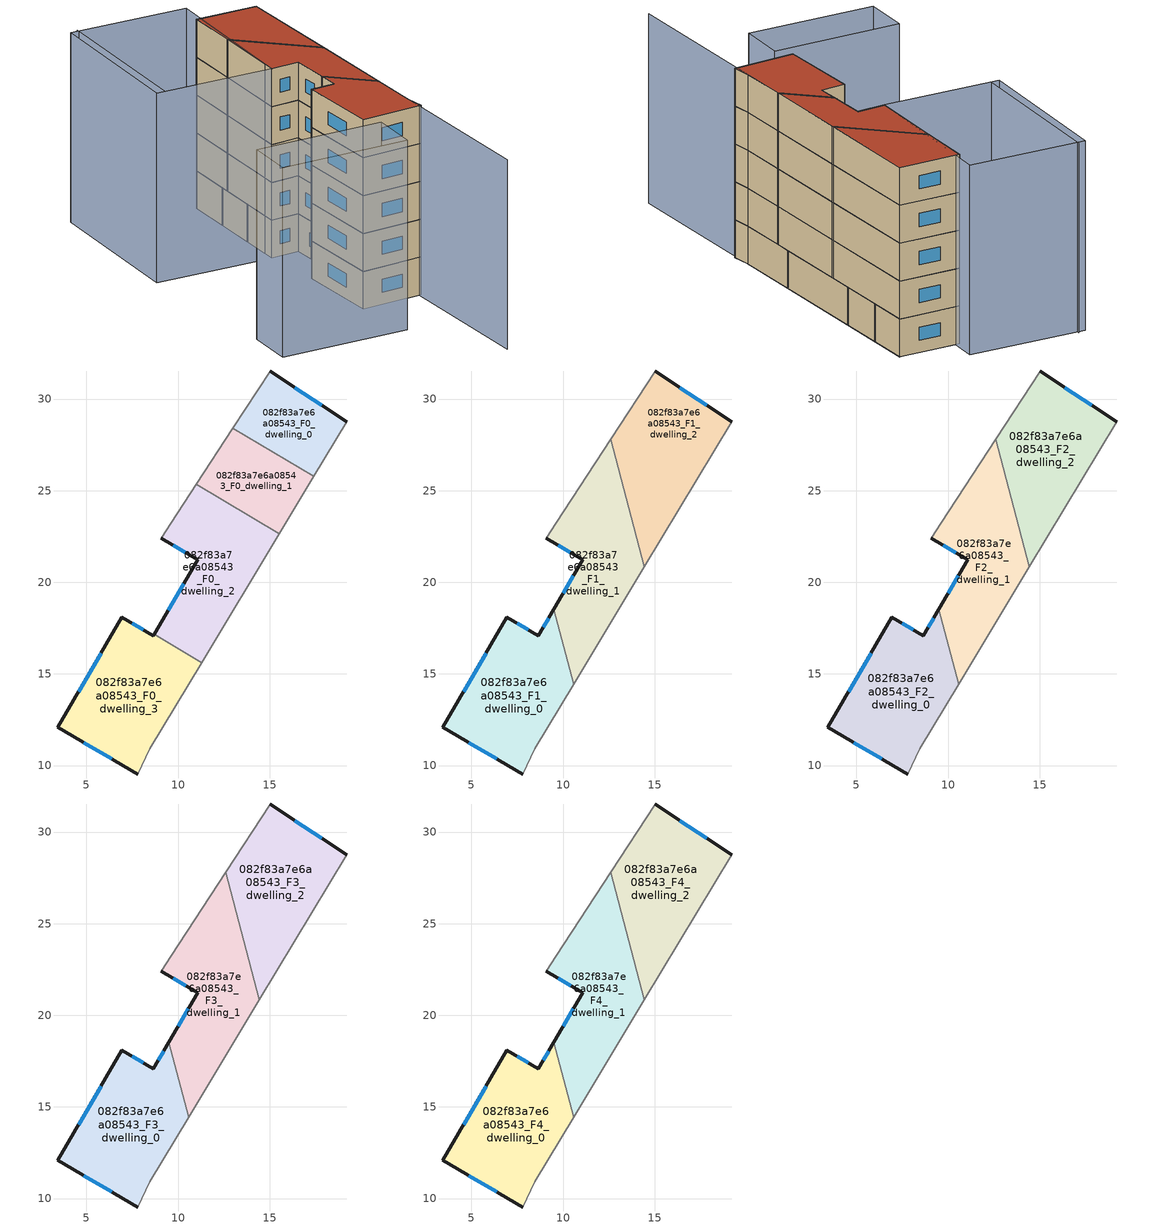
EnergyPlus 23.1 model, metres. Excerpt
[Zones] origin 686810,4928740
082f83a7e6a08543_F0_dwelling_0
 floor ground (EU_floor_Construction): 17.41,25.79 19.2,28.76 15.02,31.53 12.99,28.41 z0
 wall outside (EU_wall_Construction): 15.02,31.53 19.2,28.76 z0:3
 wall to 082f83a7e6a08543_F0_dwelling_1 (EU_wall_Construction): 17.41,25.79 12.99,28.41 z0:3
 wall adiabatic (EU_wall_Construction): 12.99,28.41 15.02,31.53 / 19.2,28.76 17.41,25.79 z0:3
 window (EU_Window_Construction): 16.38,30.63 17.84,29.66 z0.98:2.02
082f83a7e6a08543_F0_dwelling_1
 floor ground (EU_floor_Construction): 15.53,22.66 17.41,25.79 12.99,28.41 11,25.34 z0
 wall to 082f83a7e6a08543_F0_dwelling_2 (EU_wall_Construction): 15.53,22.66 11,25.34 z0:3
 wall adiabatic (EU_wall_Construction): 11,25.34 12.99,28.41 / 17.41,25.79 15.53,22.66 z0:3
082f83a7e6a08543_F0_dwelling_2
 floor ground (EU_floor_Construction): 11.29,15.62 15.53,22.66 11,25.34 9.63,23.24 9.08,22.4 11.08,21.24 8.69,17.16 z0
 wall outside (EU_wall_Construction): 8.69,17.16 11.08,21.24 9.08,22.4 z0:3
 wall adiabatic (EU_wall_Construction): 9.08,22.4 9.63,23.24 11,25.34 / 15.53,22.66 11.29,15.62 z0:3
 wall to 082f83a7e6a08543_F0_dwelling_3 (EU_wall_Construction): 11.29,15.62 8.69,17.16 z0:3
 window (EU_Window_Construction): 10.43,21.62 9.73,22.02 / 9.47,18.48 10.3,19.91 z0.98:2.02
082f83a7e6a08543_F0_dwelling_3
 floor ground (EU_floor_Construction): 8.46,10.92 11.29,15.62 8.69,17.16 8.65,17.08 6.94,18.09 3.44,12.08 7.8,9.54 z0
 wall outside (EU_wall_Construction): 7.8,9.54 3.44,12.08 6.94,18.09 8.65,17.08 8.69,17.16 z0:3
 wall adiabatic (EU_wall_Construction): 11.29,15.62 8.46,10.92 7.8,9.54 z0:3
 window (EU_Window_Construction): 6.38,10.37 4.86,11.25 / 4.58,14.03 5.8,16.13 / 7.5,17.76 8.09,17.41 z0.98:2.02
082f83a7e6a08543_F1_dwelling_0
 floor to 082f83a7e6a08543_F0_dwelling_3 (EU_floor_Construction): 8.46,10.92 10.57,14.43 10.06,16.34 8.69,17.16 8.65,17.08 6.94,18.09 3.44,12.08 7.8,9.54 z3
 floor to 082f83a7e6a08543_F0_dwelling_2 (EU_floor_Construction): 10.06,16.34 9.49,18.52 8.69,17.16 z3
 wall outside (EU_wall_Construction): 7.8,9.54 3.44,12.08 6.94,18.09 8.65,17.08 9.49,18.52 z3:6
 wall to 082f83a7e6a08543_F1_dwelling_1 (EU_wall_Construction): 9.49,18.52 10.57,14.43 z3:6
 wall adiabatic (EU_wall_Construction): 10.57,14.43 8.46,10.92 7.8,9.54 z3:6
 window (EU_Window_Construction): 8.92,17.55 9.22,18.05 / 6.38,10.37 4.86,11.25 / 4.58,14.03 5.8,16.13 / 7.5,17.76 8.09,17.41 z3.98:5.02
082f83a7e6a08543_F1_dwelling_1
 floor to 082f83a7e6a08543_F0_dwelling_1 (EU_floor_Construction): 13.66,23.76 12.59,27.8 11,25.34 z3
 floor to 082f83a7e6a08543_F0_dwelling_2 (EU_floor_Construction): 11.29,15.62 14.44,20.85 13.66,23.76 11,25.34 9.63,23.24 9.08,22.4 11.08,21.24 9.49,18.52 10.06,16.34 z3
 floor to 082f83a7e6a08543_F0_dwelling_3 (EU_floor_Construction): 10.57,14.43 11.29,15.62 10.06,16.34 z3
 wall outside (EU_wall_Construction): 9.49,18.52 11.08,21.24 9.08,22.4 z3:6
 wall to 082f83a7e6a08543_F1_dwelling_2 (EU_wall_Construction): 12.59,27.8 14.44,20.85 z3:6
 wall adiabatic (EU_wall_Construction): 14.44,20.85 10.57,14.43 / 9.08,22.4 9.63,23.24 12.59,27.8 z3:6
 window (EU_Window_Construction): 10.01,19.4 10.56,20.35 / 10.43,21.62 9.73,22.02 z3.98:5.02
082f83a7e6a08543_F1_dwelling_2
 floor to 082f83a7e6a08543_F0_dwelling_0 (EU_floor_Construction): 17.41,25.79 19.2,28.76 15.02,31.53 12.99,28.41 z3
 floor to 082f83a7e6a08543_F0_dwelling_1 (EU_floor_Construction): 15.53,22.66 17.41,25.79 12.99,28.41 12.59,27.8 13.66,23.76 z3
 floor to 082f83a7e6a08543_F0_dwelling_2 (EU_floor_Construction): 14.44,20.85 15.53,22.66 13.66,23.76 z3
 wall outside (EU_wall_Construction): 15.02,31.53 19.2,28.76 z3:6
 wall adiabatic (EU_wall_Construction): 12.59,27.8 15.02,31.53 / 19.2,28.76 14.44,20.85 z3:6
 window (EU_Window_Construction): 16.38,30.63 17.84,29.66 z3.98:5.02
082f83a7e6a08543_F2_dwelling_0
 floor to 082f83a7e6a08543_F1_dwelling_0 (EU_floor_Construction): 8.46,10.92 10.57,14.43 9.49,18.52 8.65,17.08 6.94,18.09 3.44,12.08 7.8,9.54 z6
 wall outside (EU_wall_Construction): 7.8,9.54 3.44,12.08 6.94,18.09 8.65,17.08 9.49,18.52 z6:9
 wall to 082f83a7e6a08543_F2_dwelling_1 (EU_wall_Construction): 9.49,18.52 10.57,14.43 z6:9
 wall adiabatic (EU_wall_Construction): 10.57,14.43 8.46,10.92 7.8,9.54 z6:9
 window (EU_Window_Construction): 8.92,17.55 9.22,18.05 / 6.38,10.37 4.86,11.25 / 4.58,14.03 5.8,16.13 / 7.5,17.76 8.09,17.41 z6.98:8.02
082f83a7e6a08543_F2_dwelling_1
 floor to 082f83a7e6a08543_F1_dwelling_1 (EU_floor_Construction): 10.57,14.43 14.44,20.85 12.59,27.8 9.63,23.24 9.08,22.4 11.08,21.24 9.49,18.52 z6
 wall outside (EU_wall_Construction): 9.49,18.52 11.08,21.24 9.08,22.4 z6:9
 wall to 082f83a7e6a08543_F2_dwelling_2 (EU_wall_Construction): 12.59,27.8 14.44,20.85 z6:9
 wall adiabatic (EU_wall_Construction): 14.44,20.85 10.57,14.43 / 9.08,22.4 9.63,23.24 12.59,27.8 z6:9
 window (EU_Window_Construction): 10.01,19.4 10.56,20.35 / 10.43,21.62 9.73,22.02 z6.98:8.02
082f83a7e6a08543_F2_dwelling_2
 floor to 082f83a7e6a08543_F1_dwelling_2 (EU_floor_Construction): 14.44,20.85 19.2,28.76 15.02,31.53 12.59,27.8 z6
 wall outside (EU_wall_Construction): 15.02,31.53 19.2,28.76 z6:9
 wall adiabatic (EU_wall_Construction): 12.59,27.8 15.02,31.53 / 19.2,28.76 14.44,20.85 z6:9
 window (EU_Window_Construction): 16.38,30.63 17.84,29.66 z6.98:8.02
082f83a7e6a08543_F3_dwelling_0
 floor to 082f83a7e6a08543_F2_dwelling_0 (EU_floor_Construction): 8.46,10.92 10.57,14.43 9.49,18.52 8.65,17.08 6.94,18.09 3.44,12.08 7.8,9.54 z9
 wall outside (EU_wall_Construction): 7.8,9.54 3.44,12.08 6.94,18.09 8.65,17.08 9.49,18.52 z9:12
 wall to 082f83a7e6a08543_F3_dwelling_1 (EU_wall_Construction): 9.49,18.52 10.57,14.43 z9:12
 wall adiabatic (EU_wall_Construction): 10.57,14.43 8.46,10.92 7.8,9.54 z9:12
 window (EU_Window_Construction): 8.92,17.55 9.22,18.05 / 6.38,10.37 4.86,11.25 / 4.58,14.03 5.8,16.13 / 7.5,17.76 8.09,17.41 z9.98:11.02
082f83a7e6a08543_F3_dwelling_1
 floor to 082f83a7e6a08543_F2_dwelling_1 (EU_floor_Construction): 10.57,14.43 14.44,20.85 12.59,27.8 9.63,23.24 9.08,22.4 11.08,21.24 9.49,18.52 z9
 wall outside (EU_wall_Construction): 9.49,18.52 11.08,21.24 9.08,22.4 z9:12
 wall to 082f83a7e6a08543_F3_dwelling_2 (EU_wall_Construction): 12.59,27.8 14.44,20.85 z9:12
 wall adiabatic (EU_wall_Construction): 14.44,20.85 10.57,14.43 / 9.08,22.4 9.63,23.24 12.59,27.8 z9:12
 window (EU_Window_Construction): 10.01,19.4 10.56,20.35 / 10.43,21.62 9.73,22.02 z9.98:11.02
082f83a7e6a08543_F3_dwelling_2
 floor to 082f83a7e6a08543_F2_dwelling_2 (EU_floor_Construction): 14.44,20.85 19.2,28.76 15.02,31.53 12.59,27.8 z9
 wall outside (EU_wall_Construction): 15.02,31.53 19.2,28.76 z9:12
 wall adiabatic (EU_wall_Construction): 12.59,27.8 15.02,31.53 / 19.2,28.76 14.44,20.85 z9:12
 window (EU_Window_Construction): 16.38,30.63 17.84,29.66 z9.98:11.02
082f83a7e6a08543_F4_dwelling_0
 floor to 082f83a7e6a08543_F3_dwelling_0 (EU_floor_Construction): 8.46,10.92 10.57,14.43 9.49,18.52 8.65,17.08 6.94,18.09 3.44,12.08 7.8,9.54 z12
 wall outside (EU_wall_Construction): 7.8,9.54 3.44,12.08 6.94,18.09 8.65,17.08 9.49,18.52 z12:15
 wall to 082f83a7e6a08543_F4_dwelling_1 (EU_wall_Construction): 9.49,18.52 10.57,14.43 z12:15
 wall adiabatic (EU_wall_Construction): 10.57,14.43 8.46,10.92 7.8,9.54 z12:15
 window (EU_Window_Construction): 8.92,17.55 9.22,18.05 / 6.38,10.37 4.86,11.25 / 4.58,14.03 5.8,16.13 / 7.5,17.76 8.09,17.41 z12.98:14.02
 roof outside (EU_roof_Construction): 9.49,18.52 10.57,14.43 8.46,10.92 7.8,9.54 3.44,12.08 6.94,18.09 8.65,17.08 z15
082f83a7e6a08543_F4_dwelling_1
 floor to 082f83a7e6a08543_F3_dwelling_1 (EU_floor_Construction): 10.57,14.43 14.44,20.85 12.59,27.8 9.63,23.24 9.08,22.4 11.08,21.24 9.49,18.52 z12
 wall outside (EU_wall_Construction): 9.49,18.52 11.08,21.24 9.08,22.4 z12:15
 wall to 082f83a7e6a08543_F4_dwelling_2 (EU_wall_Construction): 12.59,27.8 14.44,20.85 z12:15
 wall adiabatic (EU_wall_Construction): 14.44,20.85 10.57,14.43 / 9.08,22.4 9.63,23.24 12.59,27.8 z12:15
 window (EU_Window_Construction): 10.01,19.4 10.56,20.35 / 10.43,21.62 9.73,22.02 z12.98:14.02
 roof outside (EU_roof_Construction): 12.59,27.8 14.44,20.85 10.57,14.43 9.49,18.52 11.08,21.24 9.08,22.4 9.63,23.24 z15
082f83a7e6a08543_F4_dwelling_2
 floor to 082f83a7e6a08543_F3_dwelling_2 (EU_floor_Construction): 14.44,20.85 19.2,28.76 15.02,31.53 12.59,27.8 z12
 wall outside (EU_wall_Construction): 15.02,31.53 19.2,28.76 z12:15
 wall adiabatic (EU_wall_Construction): 12.59,27.8 15.02,31.53 / 19.2,28.76 14.44,20.85 z12:15
 window (EU_Window_Construction): 16.38,30.63 17.84,29.66 z12.98:14.02
 roof outside (EU_roof_Construction): 19.2,28.76 14.44,20.85 12.59,27.8 15.02,31.53 z15
shading: 1.46,-0.67 19.2,28.76 / 9.28,38.37 1.75,27.47 / 1.47,7.49 -7.24,13.28 / -7.24,13.28 -5.09,16.51 / -5.09,16.51 3.62,10.72 / 3.62,10.72 1.47,7.49 / 9.08,22.4 1.2,27.85 / 1.2,27.85 8.62,38.57 / 8.62,38.57 16.5,33.12 / 16.5,33.12 9.08,22.4 z0:15
[Building]
EU S2 Campaign: North Axis=0; Terrain=City; Solar Distribution=FullExterior
[Site:Location]
Bologna: Latitude=44.5; Longitude=11.25; Time Zone=1; Elevation=37
[SizingPeriod:WeatherFileDays]
AnnualSizingPeriod: Begin Month=1; Begin Day of Month=1; End Month=12; End Day of Month=31; Day of Week for Start Day=Monday; Use Weather File Daylight Saving Period=No; Use Weather File Rain and Snow Indicators=No
[MATERIAL]
EU_InternalMass_Material: Roughness=MediumRough; Thickness=0.1; Conductivity=1; Density=1800; Specific Heat=900; Thermal Absorptance=0.9; Solar Absorptance=0.7; Visible Absorptance=0.7
[MATERIAL:NOMASS] Roughness=MediumRough; Thermal Absorptance=0.9; Solar Absorptance=0.7; Visible Absorptance=0.7
Name | Thermal Resistance
EU_wall_NoMass | 0.905828
EU_roof_NoMass | 0.37593
EU_floor_NoMass | 0.67114
[WINDOWMATERIAL:SIMPLEGLAZINGSYSTEM]
EU_Window_SimpleGlazing: UFactor=4.52486; Solar Heat Gain Coefficient=0.85; Visible Transmittance=0.85
[CONSTRUCTION]
EU_wall_Construction: EU_wall_NoMass
EU_roof_Construction: EU_roof_NoMass
EU_floor_Construction: EU_floor_NoMass
EU_InternalMass_Construction: EU_InternalMass_Material
EU_Window_Construction: EU_Window_SimpleGlazing
[ZONE] Type=1; Multiplier=1; Ceiling Height=autocalculate; Floor Area=autocalculate; Part of Total Floor Area=Yes
Name | Volume
082f83a7e6a08543_F0_dwelling_0 | 54.7104
082f83a7e6a08543_F1_dwelling_0; 082f83a7e6a08543_F2_dwelling_0; 082f83a7e6a08543_F3_dwelling_0; 082f83a7e6a08543_F4_dwelling_0; 082f83a7e6a08543_F1_dwelling_1; 082f83a7e6a08543_F2_dwelling_1; 082f83a7e6a08543_F3_dwelling_1; 082f83a7e6a08543_F4_dwelling_1 | 104.973
082f83a7e6a08543_F0_dwelling_1 | 57.0308
082f83a7e6a08543_F0_dwelling_2 | 99.0271
082f83a7e6a08543_F1_dwelling_2; 082f83a7e6a08543_F2_dwelling_2; 082f83a7e6a08543_F3_dwelling_2; 082f83a7e6a08543_F4_dwelling_2 | 104.977
082f83a7e6a08543_F0_dwelling_3 | 104.183
[INTERNALMASS] Construction=EU_InternalMass_Construction
Name | Zone or ZoneList | Surface Area
082f83a7e6a08543_F0_dwelling_0_EU_InternalMass | 082f83a7e6a08543_F0_dwelling_0 | 18.2373
082f83a7e6a08543_F0_dwelling_1_EU_InternalMass | 082f83a7e6a08543_F0_dwelling_1 | 19.0098
082f83a7e6a08543_F0_dwelling_2_EU_InternalMass | 082f83a7e6a08543_F0_dwelling_2 | 33.0109
082f83a7e6a08543_F0_dwelling_3_EU_InternalMass | 082f83a7e6a08543_F0_dwelling_3 | 34.7249
082f83a7e6a08543_F1_dwelling_0_EU_InternalMass | 082f83a7e6a08543_F1_dwelling_0 | 34.9914
082f83a7e6a08543_F1_dwelling_1_EU_InternalMass | 082f83a7e6a08543_F1_dwelling_1 | 34.991
082f83a7e6a08543_F1_dwelling_2_EU_InternalMass | 082f83a7e6a08543_F1_dwelling_2 | 34.9922
082f83a7e6a08543_F2_dwelling_0_EU_InternalMass | 082f83a7e6a08543_F2_dwelling_0 | 34.9914
082f83a7e6a08543_F2_dwelling_1_EU_InternalMass | 082f83a7e6a08543_F2_dwelling_1 | 34.991
082f83a7e6a08543_F2_dwelling_2_EU_InternalMass | 082f83a7e6a08543_F2_dwelling_2 | 34.9922
082f83a7e6a08543_F3_dwelling_0_EU_InternalMass | 082f83a7e6a08543_F3_dwelling_0 | 34.9914
082f83a7e6a08543_F3_dwelling_1_EU_InternalMass | 082f83a7e6a08543_F3_dwelling_1 | 34.991
082f83a7e6a08543_F3_dwelling_2_EU_InternalMass | 082f83a7e6a08543_F3_dwelling_2 | 34.9922
082f83a7e6a08543_F4_dwelling_0_EU_InternalMass | 082f83a7e6a08543_F4_dwelling_0 | 34.9914
082f83a7e6a08543_F4_dwelling_1_EU_InternalMass | 082f83a7e6a08543_F4_dwelling_1 | 34.991
082f83a7e6a08543_F4_dwelling_2_EU_InternalMass | 082f83a7e6a08543_F4_dwelling_2 | 34.9922
[OTHEREQUIPMENT] Fuel Type=Electricity; Design Level Calculation Method=Watts/Area; Power per Zone Floor Area=1; Fraction Latent=0; Fraction Radiant=0; Fraction Lost=0; Carbon Dioxide Generation Rate=0; EndUse Subcategory=EU_Step8_InternalGains
Name | Zone or ZoneList or Space or SpaceList | Schedule
EU_Step8_InternalGain_082f83a7e6a08543_F0_dwelling_0_f000 | 082f83a7e6a08543_F0_dwelling_0 | EU_Step8_GainSchedule_082f83a7e6a08543_F0_dwelling_0_f000
EU_Step8_InternalGain_082f83a7e6a08543_F0_dwelling_1_f000 | 082f83a7e6a08543_F0_dwelling_1 | EU_Step8_GainSchedule_082f83a7e6a08543_F0_dwelling_1_f000
EU_Step8_InternalGain_082f83a7e6a08543_F0_dwelling_2_f000 | 082f83a7e6a08543_F0_dwelling_2 | EU_Step8_GainSchedule_082f83a7e6a08543_F0_dwelling_2_f000
EU_Step8_InternalGain_082f83a7e6a08543_F0_dwelling_3_f000 | 082f83a7e6a08543_F0_dwelling_3 | EU_Step8_GainSchedule_082f83a7e6a08543_F0_dwelling_3_f000
EU_Step8_InternalGain_082f83a7e6a08543_F1_dwelling_0_f000 | 082f83a7e6a08543_F1_dwelling_0 | EU_Step8_GainSchedule_082f83a7e6a08543_F1_dwelling_0_f000
EU_Step8_InternalGain_082f83a7e6a08543_F1_dwelling_1_f000 | 082f83a7e6a08543_F1_dwelling_1 | EU_Step8_GainSchedule_082f83a7e6a08543_F1_dwelling_1_f000
EU_Step8_InternalGain_082f83a7e6a08543_F1_dwelling_2_f000 | 082f83a7e6a08543_F1_dwelling_2 | EU_Step8_GainSchedule_082f83a7e6a08543_F1_dwelling_2_f000
EU_Step8_InternalGain_082f83a7e6a08543_F2_dwelling_0_f000 | 082f83a7e6a08543_F2_dwelling_0 | EU_Step8_GainSchedule_082f83a7e6a08543_F2_dwelling_0_f000
EU_Step8_InternalGain_082f83a7e6a08543_F2_dwelling_1_f000 | 082f83a7e6a08543_F2_dwelling_1 | EU_Step8_GainSchedule_082f83a7e6a08543_F2_dwelling_1_f000
EU_Step8_InternalGain_082f83a7e6a08543_F2_dwelling_2_f000 | 082f83a7e6a08543_F2_dwelling_2 | EU_Step8_GainSchedule_082f83a7e6a08543_F2_dwelling_2_f000
EU_Step8_InternalGain_082f83a7e6a08543_F3_dwelling_0_f000 | 082f83a7e6a08543_F3_dwelling_0 | EU_Step8_GainSchedule_082f83a7e6a08543_F3_dwelling_0_f000
EU_Step8_InternalGain_082f83a7e6a08543_F3_dwelling_1_f000 | 082f83a7e6a08543_F3_dwelling_1 | EU_Step8_GainSchedule_082f83a7e6a08543_F3_dwelling_1_f000
EU_Step8_InternalGain_082f83a7e6a08543_F3_dwelling_2_f000 | 082f83a7e6a08543_F3_dwelling_2 | EU_Step8_GainSchedule_082f83a7e6a08543_F3_dwelling_2_f000
EU_Step8_InternalGain_082f83a7e6a08543_F4_dwelling_0_f000 | 082f83a7e6a08543_F4_dwelling_0 | EU_Step8_GainSchedule_082f83a7e6a08543_F4_dwelling_0_f000
EU_Step8_InternalGain_082f83a7e6a08543_F4_dwelling_1_f000 | 082f83a7e6a08543_F4_dwelling_1 | EU_Step8_GainSchedule_082f83a7e6a08543_F4_dwelling_1_f000
EU_Step8_InternalGain_082f83a7e6a08543_F4_dwelling_2_f000 | 082f83a7e6a08543_F4_dwelling_2 | EU_Step8_GainSchedule_082f83a7e6a08543_F4_dwelling_2_f000
[ZONEVENTILATION:DESIGNFLOWRATE] Schedule=EU_AlwaysOn; Design Flow Rate Calculation Method=AirChanges/Hour; Air Changes per Hour=0.73129; Ventilation Type=Natural; Fan Pressure Rise=0; Fan Total Efficiency=1; Constant Term Coefficient=1; Temperature Term Coefficient=0; Velocity Term Coefficient=0; Velocity Squared Term Coefficient=0; Minimum Indoor Temperature=-100; Maximum Indoor Temperature=100; Delta Temperature=-100; Minimum Outdoor Temperature=-100; Maximum Outdoor Temperature=100; Maximum Wind Speed=40
Name | Zone or ZoneList or Space or SpaceList
EU_ConstantAir_082f83a7e6a08543_F0_dwelling_0 | 082f83a7e6a08543_F0_dwelling_0
EU_ConstantAir_082f83a7e6a08543_F0_dwelling_1 | 082f83a7e6a08543_F0_dwelling_1
EU_ConstantAir_082f83a7e6a08543_F0_dwelling_2 | 082f83a7e6a08543_F0_dwelling_2
EU_ConstantAir_082f83a7e6a08543_F0_dwelling_3 | 082f83a7e6a08543_F0_dwelling_3
EU_ConstantAir_082f83a7e6a08543_F1_dwelling_0 | 082f83a7e6a08543_F1_dwelling_0
EU_ConstantAir_082f83a7e6a08543_F1_dwelling_1 | 082f83a7e6a08543_F1_dwelling_1
EU_ConstantAir_082f83a7e6a08543_F1_dwelling_2 | 082f83a7e6a08543_F1_dwelling_2
EU_ConstantAir_082f83a7e6a08543_F2_dwelling_0 | 082f83a7e6a08543_F2_dwelling_0
EU_ConstantAir_082f83a7e6a08543_F2_dwelling_1 | 082f83a7e6a08543_F2_dwelling_1
EU_ConstantAir_082f83a7e6a08543_F2_dwelling_2 | 082f83a7e6a08543_F2_dwelling_2
EU_ConstantAir_082f83a7e6a08543_F3_dwelling_0 | 082f83a7e6a08543_F3_dwelling_0
EU_ConstantAir_082f83a7e6a08543_F3_dwelling_1 | 082f83a7e6a08543_F3_dwelling_1
EU_ConstantAir_082f83a7e6a08543_F3_dwelling_2 | 082f83a7e6a08543_F3_dwelling_2
EU_ConstantAir_082f83a7e6a08543_F4_dwelling_0 | 082f83a7e6a08543_F4_dwelling_0
EU_ConstantAir_082f83a7e6a08543_F4_dwelling_1 | 082f83a7e6a08543_F4_dwelling_1
EU_ConstantAir_082f83a7e6a08543_F4_dwelling_2 | 082f83a7e6a08543_F4_dwelling_2
[HVACTEMPLATE:THERMOSTAT] Constant Heating Setpoint=20; Constant Cooling Setpoint=50
EU_HeatOnly_082f83a7e6a08543_F0_dwelling_0; EU_HeatOnly_082f83a7e6a08543_F0_dwelling_1; EU_HeatOnly_082f83a7e6a08543_F0_dwelling_2; EU_HeatOnly_082f83a7e6a08543_F0_dwelling_3; EU_HeatOnly_082f83a7e6a08543_F1_dwelling_0; EU_HeatOnly_082f83a7e6a08543_F1_dwelling_1; EU_HeatOnly_082f83a7e6a08543_F1_dwelling_2; EU_HeatOnly_082f83a7e6a08543_F2_dwelling_0; EU_HeatOnly_082f83a7e6a08543_F2_dwelling_1; EU_HeatOnly_082f83a7e6a08543_F2_dwelling_2; EU_HeatOnly_082f83a7e6a08543_F3_dwelling_0; EU_HeatOnly_082f83a7e6a08543_F3_dwelling_1; EU_HeatOnly_082f83a7e6a08543_F3_dwelling_2; EU_HeatOnly_082f83a7e6a08543_F4_dwelling_0; EU_HeatOnly_082f83a7e6a08543_F4_dwelling_1; EU_HeatOnly_082f83a7e6a08543_F4_dwelling_2
[HVACTEMPLATE:ZONE:IDEALLOADSAIRSYSTEM] System Availability Schedule=EU_AlwaysOn; Maximum Heating Supply Air Temperature=50; Minimum Cooling Supply Air Temperature=13; Maximum Heating Supply Air Humidity Ratio=0.0156; Minimum Cooling Supply Air Humidity Ratio=0.0077; Heating Limit=NoLimit; Cooling Limit=NoLimit; Heating Availability Schedule=EU_AlwaysOn; Cooling Availability Schedule=EU_CoolingOff; Dehumidification Control Type=ConstantSensibleHeatRatio; Cooling Sensible Heat Ratio=0.7; Dehumidification Setpoint=60; Humidification Control Type=None; Humidification Setpoint=30; Outdoor Air Method=None; Outdoor Air Flow Rate per Person=0.00944; Outdoor Air Flow Rate per Zone Floor Area=0; Outdoor Air Flow Rate per Zone=0; Demand Controlled Ventilation Type=None; Outdoor Air Economizer Type=NoEconomizer; Heat Recovery Type=None; Sensible Heat Recovery Effectiveness=0.7; Latent Heat Recovery Effectiveness=0.65
Name | Template Thermostat
082f83a7e6a08543_F0_dwelling_0 | EU_HeatOnly_082f83a7e6a08543_F0_dwelling_0
082f83a7e6a08543_F0_dwelling_1 | EU_HeatOnly_082f83a7e6a08543_F0_dwelling_1
082f83a7e6a08543_F0_dwelling_2 | EU_HeatOnly_082f83a7e6a08543_F0_dwelling_2
082f83a7e6a08543_F0_dwelling_3 | EU_HeatOnly_082f83a7e6a08543_F0_dwelling_3
082f83a7e6a08543_F1_dwelling_0 | EU_HeatOnly_082f83a7e6a08543_F1_dwelling_0
082f83a7e6a08543_F1_dwelling_1 | EU_HeatOnly_082f83a7e6a08543_F1_dwelling_1
082f83a7e6a08543_F1_dwelling_2 | EU_HeatOnly_082f83a7e6a08543_F1_dwelling_2
082f83a7e6a08543_F2_dwelling_0 | EU_HeatOnly_082f83a7e6a08543_F2_dwelling_0
082f83a7e6a08543_F2_dwelling_1 | EU_HeatOnly_082f83a7e6a08543_F2_dwelling_1
082f83a7e6a08543_F2_dwelling_2 | EU_HeatOnly_082f83a7e6a08543_F2_dwelling_2
082f83a7e6a08543_F3_dwelling_0 | EU_HeatOnly_082f83a7e6a08543_F3_dwelling_0
082f83a7e6a08543_F3_dwelling_1 | EU_HeatOnly_082f83a7e6a08543_F3_dwelling_1
082f83a7e6a08543_F3_dwelling_2 | EU_HeatOnly_082f83a7e6a08543_F3_dwelling_2
082f83a7e6a08543_F4_dwelling_0 | EU_HeatOnly_082f83a7e6a08543_F4_dwelling_0
082f83a7e6a08543_F4_dwelling_1 | EU_HeatOnly_082f83a7e6a08543_F4_dwelling_1
082f83a7e6a08543_F4_dwelling_2 | EU_HeatOnly_082f83a7e6a08543_F4_dwelling_2
[SIZING:ZONE] Zone Cooling Design Supply Air Temperature Input Method=SupplyAirTemperature; Zone Cooling Design Supply Air Temperature=13; Zone Heating Design Supply Air Temperature Input Method=SupplyAirTemperature; Zone Heating Design Supply Air Temperature=50; Zone Cooling Design Supply Air Humidity Ratio=0.008; Zone Heating Design Supply Air Humidity Ratio=0.008; Cooling Design Air Flow Method=DesignDay; Cooling Design Air Flow Rate=0; Cooling Minimum Air Flow per Zone Floor Area=0.000762; Cooling Minimum Air Flow=0; Cooling Minimum Air Flow Fraction=0.2; Heating Design Air Flow Method=DesignDay; Heating Design Air Flow Rate=0; Heating Maximum Air Flow per Zone Floor Area=0.002032; Heating Maximum Air Flow=0.141576; Heating Maximum Air Flow Fraction=0.3; Account for Dedicated Outdoor Air System=No; Dedicated Outdoor Air System Control Strategy=NeutralSupplyAir; Dedicated Outdoor Air Low Setpoint Temperature for Design=autosize; Dedicated Outdoor Air High Setpoint Temperature for Design=autosize; Zone Load Sizing Method=Sensible Load Only No Latent Load; Zone Latent Cooling Design Supply Air Humidity Ratio Input Method=HumidityRatioDifference; Zone Cooling Design Supply Air Humidity Ratio Difference=0.005; Zone Latent Heating Design Supply Air Humidity Ratio Input Method=HumidityRatioDifference; Zone Humidification Design Supply Air Humidity Ratio Difference=0.005
082f83a7e6a08543_F0_dwelling_0; 082f83a7e6a08543_F0_dwelling_1; 082f83a7e6a08543_F0_dwelling_2; 082f83a7e6a08543_F0_dwelling_3; 082f83a7e6a08543_F1_dwelling_0; 082f83a7e6a08543_F1_dwelling_1; 082f83a7e6a08543_F1_dwelling_2; 082f83a7e6a08543_F2_dwelling_0; 082f83a7e6a08543_F2_dwelling_1; 082f83a7e6a08543_F2_dwelling_2; 082f83a7e6a08543_F3_dwelling_0; 082f83a7e6a08543_F3_dwelling_1; 082f83a7e6a08543_F3_dwelling_2; 082f83a7e6a08543_F4_dwelling_0; 082f83a7e6a08543_F4_dwelling_1; 082f83a7e6a08543_F4_dwelling_2
[SCHEDULE:CONSTANT]
Name | Hourly Value
EU_AlwaysOn | 1
EU_CoolingOff | 0
[SCHEDULE:FILE] Column Number=1; Rows to Skip at Top=0; Number of Hours of Data=8760; Column Separator=Comma; Interpolate to Timestep=No; Minutes per Item=60; Adjust Schedule for Daylight Savings=Yes
Name | File
EU_Step8_GainSchedule_082f83a7e6a08543_F0_dwelling_0_f000 | ../../schedules/082f83a7e6a08543/082f83a7e6a08543_F0_dwelling_0_f000_gain.csv
EU_Step8_GainSchedule_082f83a7e6a08543_F0_dwelling_1_f000 | ../../schedules/082f83a7e6a08543/082f83a7e6a08543_F0_dwelling_1_f000_gain.csv
EU_Step8_GainSchedule_082f83a7e6a08543_F0_dwelling_2_f000 | ../../schedules/082f83a7e6a08543/082f83a7e6a08543_F0_dwelling_2_f000_gain.csv
EU_Step8_GainSchedule_082f83a7e6a08543_F0_dwelling_3_f000 | ../../schedules/082f83a7e6a08543/082f83a7e6a08543_F0_dwelling_3_f000_gain.csv
EU_Step8_GainSchedule_082f83a7e6a08543_F1_dwelling_0_f000 | ../../schedules/082f83a7e6a08543/082f83a7e6a08543_F1_dwelling_0_f000_gain.csv
EU_Step8_GainSchedule_082f83a7e6a08543_F1_dwelling_1_f000 | ../../schedules/082f83a7e6a08543/082f83a7e6a08543_F1_dwelling_1_f000_gain.csv
EU_Step8_GainSchedule_082f83a7e6a08543_F1_dwelling_2_f000 | ../../schedules/082f83a7e6a08543/082f83a7e6a08543_F1_dwelling_2_f000_gain.csv
EU_Step8_GainSchedule_082f83a7e6a08543_F2_dwelling_0_f000 | ../../schedules/082f83a7e6a08543/082f83a7e6a08543_F2_dwelling_0_f000_gain.csv
EU_Step8_GainSchedule_082f83a7e6a08543_F2_dwelling_1_f000 | ../../schedules/082f83a7e6a08543/082f83a7e6a08543_F2_dwelling_1_f000_gain.csv
EU_Step8_GainSchedule_082f83a7e6a08543_F2_dwelling_2_f000 | ../../schedules/082f83a7e6a08543/082f83a7e6a08543_F2_dwelling_2_f000_gain.csv
EU_Step8_GainSchedule_082f83a7e6a08543_F3_dwelling_0_f000 | ../../schedules/082f83a7e6a08543/082f83a7e6a08543_F3_dwelling_0_f000_gain.csv
EU_Step8_GainSchedule_082f83a7e6a08543_F3_dwelling_1_f000 | ../../schedules/082f83a7e6a08543/082f83a7e6a08543_F3_dwelling_1_f000_gain.csv
EU_Step8_GainSchedule_082f83a7e6a08543_F3_dwelling_2_f000 | ../../schedules/082f83a7e6a08543/082f83a7e6a08543_F3_dwelling_2_f000_gain.csv
EU_Step8_GainSchedule_082f83a7e6a08543_F4_dwelling_0_f000 | ../../schedules/082f83a7e6a08543/082f83a7e6a08543_F4_dwelling_0_f000_gain.csv
EU_Step8_GainSchedule_082f83a7e6a08543_F4_dwelling_1_f000 | ../../schedules/082f83a7e6a08543/082f83a7e6a08543_F4_dwelling_1_f000_gain.csv
EU_Step8_GainSchedule_082f83a7e6a08543_F4_dwelling_2_f000 | ../../schedules/082f83a7e6a08543/082f83a7e6a08543_F4_dwelling_2_f000_gain.csv
